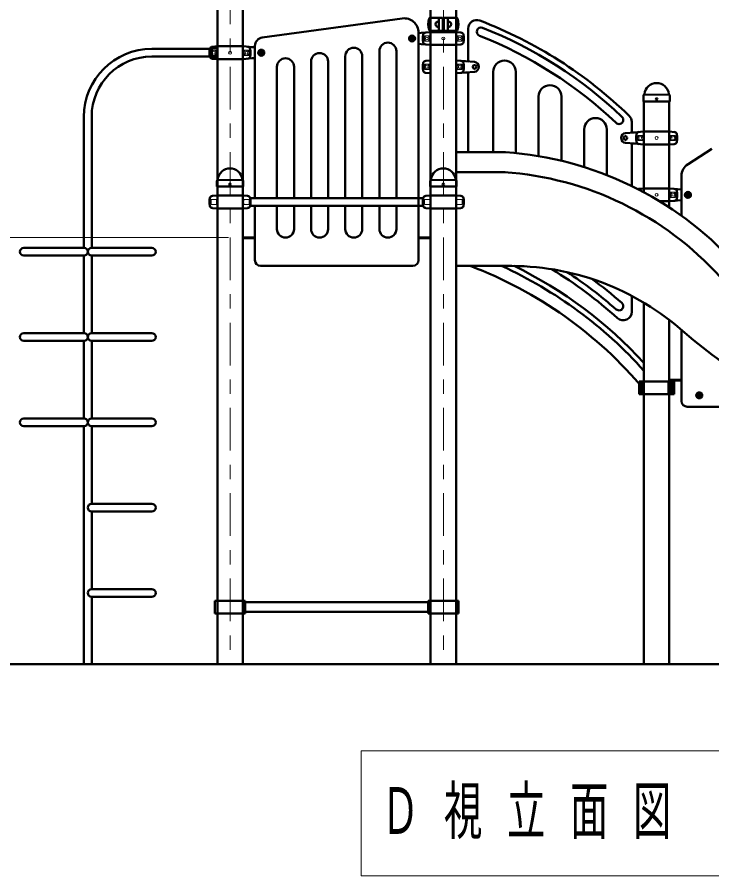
# Model space of a CAD drawing. Units: millimetres on the paper. Extents: x -385 to 0, y -594 to 267.
# Drawn here: x -146.4 to -97.6, y -143.9 to -83.5 of the extents above; entities that cross this region are included whole.
import ezdxf

# ---------------------------------------------------------------- set-up
doc = ezdxf.new("R2010")
doc.units = ezdxf.units.MM
doc.linetypes.add('USER1', pattern=[4.5, 2.5, -2])
doc.linetypes.add('USER2', pattern=[6, 3, -1, 1, -1])
doc.layers.add('LY_1', color=140, linetype='Continuous', lineweight=50)
doc.styles.add('ＭＳ ゴシック', font='')
doc.styles.get('ＭＳ ゴシック').set_extended_font_data('MS Gothic')

msp = doc.modelspace()

# ---------------------------------------------------------------- linework, layer by layer
at = {"layer": 'LY_1', "color": 7, "linetype": 'USER2', "lineweight": 13}
for p, q in [((-131.465, -69.011), (-131.465, -129.021)), ((-116.465, -69.011), (-116.465, -129.021))]:
    msp.add_line(p, q, dxfattribs=at)
at = {"layer": 'LY_1'}
for p, q in [((-132.356, -70.721), (-132.356, -99.034)), ((-130.574, -70.721), (-130.574, -99.034)), ((-117.356, -70.721), (-117.356, -99.021)), ((-115.574, -70.721), (-115.574, -99.085)), ((-129.196, -84.953), (-119.35, -83.61)), ((-117.387, -83.571), (-116.535, -83.571)), ((-116.79, -83.836), (-116.83, -83.834)), ((-116.79, -84.021), (-116.79, -83.591)), ((-116.495, -83.611), (-116.495, -84.431)), ((-116.435, -83.611), (-116.435, -84.431)), ((-115.543, -83.571), (-116.395, -83.571)), ((-116.14, -84.021), (-116.14, -83.591)), ((-116.14, -83.836), (-116.1, -83.834)), ((-117.385, -84.471), (-116.535, -84.471)), ((-116.79, -84.207), (-116.83, -84.208)), ((-116.79, -84.021), (-116.79, -84.451)), ((-115.543, -84.471), (-116.395, -84.471)), ((-116.14, -84.021), (-116.14, -84.451)), ((-116.14, -84.207), (-116.1, -84.208)), ((-114.715, -86.64), (-114.715, -84.319)), ((-118.745, -84.975), (-118.665, -84.929)), ((-118.745, -84.975), (-118.745, -85.067)), ((-118.745, -85.067), (-118.665, -85.114)), ((-118.665, -84.929), (-118.585, -84.975)), ((-118.665, -85.114), (-118.585, -85.067)), ((-118.585, -84.975), (-118.585, -85.067)), ((-118.215, -100.621), (-118.215, -84.601)), ((-118.015, -84.626), (-118.215, -84.641)), ((-117.385, -84.571), (-118.015, -84.626)), ((-115.545, -84.571), (-117.385, -84.571)), ((-115.545, -84.571), (-115.229, -84.599)), ((-136.965, -85.749), (-132.737, -85.749)), ((-132.737, -85.701), (-132.737, -86.341)), ((-132.737, -85.701), (-132.737, -86.341)), ((-132.737, -85.701), (-132.356, -85.701)), ((-132.737, -85.701), (-132.356, -85.701)), ((-132.385, -85.571), (-132.7, -85.599)), ((-132.385, -85.571), (-130.544, -85.571)), ((-130.545, -85.571), (-129.915, -85.626)), ((-129.915, -85.626), (-129.715, -85.641)), ((-129.715, -96.249), (-129.715, -85.548)), ((-118.015, -85.416), (-118.215, -85.401)), ((-117.385, -85.471), (-118.015, -85.416)), ((-115.545, -85.471), (-117.385, -85.471)), ((-115.545, -85.471), (-115.229, -85.444)), ((-136.965, -86.293), (-132.737, -86.293)), ((-132.737, -86.341), (-132.356, -86.341)), ((-132.737, -86.341), (-132.356, -86.341)), ((-129.345, -85.975), (-129.265, -85.929)), ((-129.345, -85.975), (-129.345, -86.067)), ((-129.345, -86.067), (-129.265, -86.114)), ((-129.265, -85.929), (-129.185, -85.975)), ((-129.265, -86.114), (-129.185, -86.067)), ((-129.185, -85.975), (-129.185, -86.067)), ((-123.365, -86.276), (-123.365, -96.249)), ((-122.165, -96.249), (-122.165, -86.276)), ((-120.965, -85.909), (-120.965, -96.249)), ((-119.765, -96.249), (-119.765, -85.909)), ((-132.385, -86.471), (-132.7, -86.444)), ((-132.385, -86.471), (-130.544, -86.471)), ((-130.545, -86.471), (-129.915, -86.416)), ((-129.915, -86.416), (-129.715, -86.401)), ((-125.765, -86.644), (-125.765, -96.249)), ((-124.565, -96.249), (-124.565, -86.644)), ((-117.385, -86.57), (-117.7, -86.598)), ((-117.385, -86.57), (-117.356, -86.57)), ((-115.574, -86.57), (-115.544, -86.57)), ((-115.545, -86.57), (-114.915, -86.625)), ((-114.915, -86.625), (-114.284, -86.672)), ((-114.915, -86.625), (-114.715, -86.64)), ((-128.165, -87.011), (-128.165, -96.249)), ((-126.965, -96.249), (-126.965, -87.011)), ((-117.385, -87.47), (-117.7, -87.443)), ((-117.385, -87.47), (-117.356, -87.47)), ((-115.574, -87.47), (-115.544, -87.47)), ((-115.545, -87.47), (-114.915, -87.415)), ((-114.915, -87.415), (-114.284, -87.369)), ((-114.915, -87.415), (-114.715, -87.401)), ((-114.715, -93.021), (-114.715, -87.401)), ((-112.965, -93.021), (-112.965, -87.365)), ((-111.365, -93.082), (-111.365, -87.365)), ((-109.765, -93.296), (-109.765, -89.108)), ((-108.165, -93.622), (-108.165, -89.108)), ((-102.394, -89.431), (-102.385, -89.034)), ((-102.361, -88.977), (-102.339, -88.955)), ((-100.568, -88.977), (-100.59, -88.955)), ((-100.536, -89.431), (-100.544, -89.034)), ((-102.394, -89.431), (-102.384, -89.441)), ((-100.545, -89.441), (-102.384, -89.441)), ((-102.356, -89.441), (-102.356, -95.84)), ((-100.574, -89.441), (-100.574, -96.903)), ((-100.545, -89.441), (-100.536, -89.431)), ((-141.737, -99.749), (-141.737, -90.521)), ((-141.193, -99.749), (-141.193, -90.521)), ((-103.215, -91.64), (-103.215, -90.89)), ((-106.565, -94.064), (-106.565, -91.414)), ((-104.965, -94.629), (-104.965, -91.414)), ((-103.015, -91.625), (-103.645, -91.672)), ((-103.015, -91.625), (-103.215, -91.64)), ((-102.385, -91.57), (-103.015, -91.625)), ((-100.545, -91.57), (-102.385, -91.57)), ((-100.545, -91.57), (-100.229, -91.598)), ((-103.015, -92.415), (-103.645, -92.369)), ((-103.215, -95.399), (-103.215, -92.401)), ((-103.015, -92.415), (-103.215, -92.401)), ((-102.385, -92.47), (-103.015, -92.415)), ((-100.545, -92.47), (-102.385, -92.47)), ((-100.545, -92.47), (-100.229, -92.443)), ((-99.259, -93.86), (-97.586, -92.773)), ((-115.574, -93.021), (-112.085, -93.021)), ((-115.574, -94.421), (-112.163, -94.421)), ((-99.715, -97.495), (-99.715, -94.69)), ((-132.394, -95.431), (-132.385, -95.034)), ((-132.361, -94.977), (-132.339, -94.955)), ((-130.568, -94.977), (-130.59, -94.955)), ((-130.536, -95.431), (-130.544, -95.034)), ((-117.394, -95.431), (-117.385, -95.034)), ((-117.361, -94.977), (-117.339, -94.955)), ((-115.568, -94.977), (-115.59, -94.955)), ((-115.536, -95.431), (-115.544, -95.034)), ((-132.384, -95.441), (-132.394, -95.431)), ((-132.384, -95.441), (-130.545, -95.441)), ((-132.356, -129.021), (-132.356, -95.431)), ((-130.574, -129.021), (-130.574, -95.441)), ((-130.536, -95.431), (-130.545, -95.441)), ((-117.384, -95.441), (-117.394, -95.431)), ((-117.384, -95.441), (-115.545, -95.441)), ((-117.356, -129.021), (-117.356, -95.441)), ((-115.574, -129.021), (-115.574, -95.441)), ((-115.536, -95.431), (-115.545, -95.441)), ((-102.385, -95.571), (-102.7, -95.599)), ((-102.385, -95.571), (-100.544, -95.571)), ((-100.545, -95.571), (-99.715, -95.644)), ((-99.345, -95.975), (-99.265, -95.929)), ((-99.345, -95.975), (-99.345, -96.067)), ((-99.265, -95.929), (-99.185, -95.975)), ((-99.185, -95.975), (-99.185, -96.067)), ((-132.385, -96.071), (-132.7, -96.099)), ((-132.385, -96.071), (-130.544, -96.071)), ((-130.545, -96.071), (-130.229, -96.099)), ((-130.052, -96.249), (-117.877, -96.249)), ((-117.385, -96.071), (-117.7, -96.099)), ((-117.385, -96.071), (-115.544, -96.071)), ((-115.545, -96.071), (-115.229, -96.099)), ((-101.257, -96.471), (-100.544, -96.471)), ((-100.545, -96.471), (-99.715, -96.399)), ((-99.345, -96.067), (-99.265, -96.114)), ((-99.265, -96.114), (-99.185, -96.067)), ((-132.385, -96.971), (-132.7, -96.944)), ((-132.385, -96.971), (-130.544, -96.971)), ((-130.545, -96.971), (-130.229, -96.944)), ((-130.052, -96.793), (-117.877, -96.793)), ((-129.715, -100.621), (-129.715, -96.793)), ((-128.165, -96.793), (-128.165, -98.421)), ((-126.965, -98.421), (-126.965, -96.793)), ((-125.765, -96.793), (-125.765, -98.421)), ((-124.565, -98.421), (-124.565, -96.793)), ((-123.365, -96.793), (-123.365, -98.421)), ((-122.165, -98.421), (-122.165, -96.793)), ((-120.965, -96.793), (-120.965, -98.421)), ((-119.765, -98.421), (-119.765, -96.793)), ((-117.385, -96.971), (-117.7, -96.944)), ((-117.385, -96.971), (-115.544, -96.971)), ((-115.545, -96.971), (-115.229, -96.944)), ((-130.574, -99.021), (-129.715, -99.021)), ((-118.215, -99.021), (-117.356, -99.021)), ((-130.574, -99.067), (-129.715, -99.067)), ((-117.356, -99.067), (-118.215, -99.067)), ((-145.965, -99.749), (-141.737, -99.749)), ((-141.193, -99.749), (-136.965, -99.749)), ((-145.965, -100.293), (-141.737, -100.293)), ((-141.737, -105.749), (-141.737, -100.293)), ((-141.193, -100.293), (-136.965, -100.293)), ((-141.193, -105.749), (-141.193, -100.293)), ((-132.356, -129.021), (-132.356, -100.971)), ((-130.574, -129.021), (-130.574, -100.971)), ((-129.315, -101.021), (-118.615, -101.021)), ((-117.356, -129.021), (-117.356, -100.971)), ((-115.574, -129.021), (-115.574, -100.971)), ((-115.574, -101.021), (-112.085, -101.021)), ((-103.215, -104.247), (-103.215, -103.125)), ((-102.356, -103.607), (-102.356, -129.021)), ((-100.574, -104.819), (-100.574, -129.021)), ((-99.715, -110.521), (-99.715, -105.523)), ((-141.737, -105.749), (-145.965, -105.749)), ((-141.737, -106.293), (-145.965, -106.293)), ((-141.737, -111.749), (-141.737, -106.293)), ((-141.193, -105.749), (-136.965, -105.749)), ((-141.193, -106.293), (-136.965, -106.293)), ((-141.193, -111.749), (-141.193, -106.293)), ((-102.701, -109.141), (-102.701, -110.041)), ((-100.228, -109.141), (-102.701, -109.141)), ((-102.701, -109.141), (-102.701, -110.041)), ((-100.228, -109.141), (-102.701, -109.141)), ((-102.535, -109.141), (-102.535, -110.041)), ((-102.535, -109.141), (-102.535, -110.041)), ((-100.63, -109.141), (-100.63, -110.041)), ((-100.63, -109.141), (-100.63, -110.041)), ((-100.574, -109.021), (-99.715, -109.021)), ((-100.574, -109.067), (-99.715, -109.067)), ((-100.443, -109.141), (-100.443, -110.041)), ((-100.443, -109.141), (-100.443, -110.041)), ((-100.384, -109.141), (-100.384, -110.041)), ((-100.384, -109.141), (-100.384, -110.041)), ((-100.228, -109.141), (-100.228, -110.041)), ((-100.228, -109.141), (-100.228, -110.041)), ((-100.228, -110.041), (-102.701, -110.041)), ((-100.228, -110.041), (-102.701, -110.041)), ((-98.545, -110.075), (-98.465, -110.029)), ((-98.545, -110.075), (-98.545, -110.167)), ((-98.545, -110.167), (-98.465, -110.214)), ((-98.465, -110.029), (-98.385, -110.075)), ((-98.465, -110.214), (-98.385, -110.167)), ((-98.385, -110.075), (-98.385, -110.167)), ((-99.315, -110.921), (-91.822, -110.921)), ((-145.965, -111.749), (-141.737, -111.749)), ((-145.965, -112.293), (-141.737, -112.293)), ((-141.737, -129.021), (-141.737, -112.293)), ((-141.193, -111.749), (-136.965, -111.749)), ((-141.193, -117.749), (-141.193, -112.293)), ((-141.193, -112.293), (-136.965, -112.293)), ((-141.193, -117.749), (-136.965, -117.749)), ((-141.193, -123.749), (-141.193, -118.293)), ((-141.193, -118.293), (-136.965, -118.293)), ((-141.193, -123.749), (-136.965, -123.749)), ((-141.193, -129.021), (-141.193, -124.293)), ((-141.193, -124.293), (-136.965, -124.293)), ((-132.535, -124.571), (-132.535, -125.471)), ((-132.535, -124.571), (-130.395, -124.571)), ((-130.395, -124.571), (-130.395, -125.471)), ((-130.395, -124.681), (-117.535, -124.681)), ((-117.535, -124.571), (-117.535, -125.471)), ((-115.395, -124.571), (-117.535, -124.571)), ((-115.395, -124.571), (-115.395, -125.471)), ((-132.535, -125.471), (-130.395, -125.471)), ((-130.395, -125.361), (-117.535, -125.361)), ((-115.395, -125.471), (-117.535, -125.471))]:
    msp.add_line(p, q, dxfattribs=at)
at = {"layer": 'LY_1', "color": 7, "lineweight": 13}
for p, q in [((-117.8, -85.206), (-117.8, -84.836)), ((-117.43, -84.836), (-117.8, -84.836)), ((-115.5, -84.836), (-115.13, -84.836)), ((-115.13, -85.206), (-115.13, -84.836)), ((-117.43, -85.206), (-117.8, -85.206)), ((-115.5, -85.206), (-115.13, -85.206)), ((-132.8, -86.206), (-132.8, -85.836)), ((-132.43, -85.836), (-132.8, -85.836)), ((-132.43, -86.206), (-132.8, -86.206)), ((-130.5, -85.836), (-130.13, -85.836)), ((-130.5, -86.206), (-130.13, -86.206)), ((-130.13, -86.206), (-130.13, -85.836)), ((-117.43, -86.836), (-117.8, -86.836)), ((-117.8, -87.205), (-117.8, -86.836)), ((-115.5, -86.836), (-115.13, -86.836)), ((-115.13, -87.205), (-115.13, -86.836)), ((-117.43, -87.205), (-117.8, -87.205)), ((-115.5, -87.205), (-115.13, -87.205)), ((-100.571, -89.011), (-102.358, -89.011)), ((-100.608, -88.941), (-102.319, -88.941)), ((-102.8, -92.205), (-102.8, -91.836)), ((-102.43, -91.836), (-102.8, -91.836)), ((-102.43, -92.205), (-102.8, -92.205)), ((-100.5, -91.836), (-100.13, -91.836)), ((-100.5, -92.205), (-100.13, -92.205)), ((-100.13, -92.205), (-100.13, -91.836)), ((-132.358, -95.011), (-130.571, -95.011)), ((-132.322, -94.941), (-130.61, -94.941)), ((-117.358, -95.011), (-115.571, -95.011)), ((-117.322, -94.941), (-115.61, -94.941)), ((-100.5, -95.836), (-100.13, -95.836)), ((-100.13, -96.206), (-100.13, -95.836)), ((-132.43, -96.336), (-132.8, -96.336)), ((-132.8, -96.706), (-132.8, -96.336)), ((-130.5, -96.336), (-130.13, -96.336)), ((-130.13, -96.706), (-130.13, -96.336)), ((-117.8, -96.706), (-117.8, -96.336)), ((-117.43, -96.336), (-117.8, -96.336)), ((-115.5, -96.336), (-115.13, -96.336)), ((-115.13, -96.706), (-115.13, -96.336)), ((-100.5, -96.206), (-100.13, -96.206)), ((-132.43, -96.706), (-132.8, -96.706)), ((-130.5, -96.706), (-130.13, -96.706)), ((-117.43, -96.706), (-117.8, -96.706)), ((-115.5, -96.706), (-115.13, -96.706)), ((-131.574, -99.021), (-158.965, -99.021)), ((-122.246, -135.119), (-122.246, -143.919)), ((-65.446, -135.119), (-122.246, -135.119)), ((-122.246, -143.919), (-65.446, -143.919))]:
    msp.add_line(p, q, dxfattribs=at)
at = {"layer": 'LY_1', "color": 7}
msp.add_line((-148.907, -129.021), (-46.336, -129.021), dxfattribs=at)
at = {"layer": 'LY_1', "color": 7, "lineweight": 13}
for centre, radius in [((-118.665, -85.021), 0.24), ((-118.665, -85.021), 0.11), ((-117.615, -85.021), 0.185), ((-117.615, -85.021), 0.1), ((-116.465, -85.021), 0.1), ((-115.315, -85.021), 0.185), ((-115.315, -85.021), 0.1), ((-132.615, -86.021), 0.185), ((-132.615, -86.021), 0.1), ((-131.465, -86.021), 0.1), ((-130.315, -86.021), 0.185), ((-130.315, -86.021), 0.1), ((-129.265, -86.021), 0.24), ((-129.265, -86.021), 0.11), ((-117.615, -87.02), 0.185), ((-117.615, -87.02), 0.1), ((-115.315, -87.02), 0.185), ((-115.315, -87.02), 0.1), ((-102.615, -92.02), 0.185), ((-102.615, -92.02), 0.1), ((-101.465, -92.02), 0.1), ((-100.315, -92.02), 0.185), ((-100.315, -92.02), 0.1), ((-101.465, -96.021), 0.1), ((-100.315, -96.021), 0.185), ((-100.315, -96.021), 0.1), ((-99.265, -96.021), 0.24), ((-99.265, -96.021), 0.11), ((-98.465, -110.121), 0.24), ((-98.465, -110.121), 0.11)]:
    msp.add_circle(centre, radius, dxfattribs=at)
at = {"layer": 'LY_1'}
for centre, radius in [((-118.665, -85.021), 0.21), ((-129.265, -86.021), 0.21), ((-114.265, -87.02), 0.13), ((-101.465, -89.281), 0.06), ((-103.665, -92.02), 0.13), ((-131.465, -95.281), 0.06), ((-116.465, -95.281), 0.06), ((-99.265, -96.021), 0.21), ((-98.465, -110.121), 0.21)]:
    msp.add_circle(centre, radius, dxfattribs=at)
at = {"layer": 'LY_1', "color": 7, "linetype": 'USER1', "lineweight": 13}
for centre in [(-118.665, -85.021), (-129.265, -86.021), (-99.265, -96.021), (-98.465, -110.121)]:
    msp.add_circle(centre, 0.125, dxfattribs=at)
at = {"layer": 'LY_1'}
for centre, radius, start, end in [((-119.215, -84.601), 1, 0, 97.46846), ((-116.413, -84.021), 1.122, 159.19706, 200.80294), ((-117.387, -83.651), 0.08, 90, 159.19706), ((-116.836, -84.021), 0.187, 88, 272), ((-116.77, -83.591), 0.02, 90, 180), ((-116.535, -83.611), 0.04, 0, 90), ((-116.395, -83.611), 0.04, 90, 180), ((-116.16, -83.591), 0.02, 0, 90), ((-116.093, -84.021), 0.187, 268, 92), ((-115.543, -83.651), 0.08, 20.80294, 90), ((-116.516, -84.021), 1.122, 339.19706, 20.80294), ((-114.115, -84.319), 0.6, 69.05344, 180), ((-124.983, -112.71), 31, 45.86807, 69.05344), ((-117.387, -84.391), 0.08, 200.80294, 270), ((-116.77, -84.451), 0.02, 180, 270), ((-116.535, -84.431), 0.04, 270, 0), ((-116.395, -84.431), 0.04, 180, 270), ((-116.16, -84.451), 0.02, 270, 0), ((-115.543, -84.391), 0.08, 270, 339.19706), ((-113.815, -84.543), 0.3, 68.37206, 248.37206), ((-124.983, -112.71), 30.6, 46.47193, 68.37206), ((-129.115, -85.548), 0.6, 97.46846, 180), ((-116.915, -85.021), 1, 163.80375, 196.19625), ((-117.683, -84.798), 0.2, 95, 163.80375), ((-115.246, -84.798), 0.2, 16.19625, 85), ((-116.015, -85.021), 1, 343.80375, 16.19625), ((-124.983, -112.71), 30, 46.47193, 68.37206), ((-136.965, -90.521), 4.772, 90, 180), ((-131.915, -86.021), 1, 163.80375, 196.19625), ((-132.683, -85.798), 0.2, 95, 163.80375), ((-130.246, -85.798), 0.2, 16.19625, 85), ((-131.015, -86.021), 1, 343.80375, 16.19625), ((-122.765, -86.276), 0.6, 0, 180), ((-120.365, -85.909), 0.6, 0, 180), ((-117.683, -85.244), 0.2, 196.19625, 265), ((-115.246, -85.244), 0.2, 275, 343.80375), ((-136.965, -90.521), 4.228, 90, 180), ((-132.683, -86.244), 0.2, 196.19625, 265), ((-130.246, -86.244), 0.2, 275, 343.80375), ((-125.165, -86.644), 0.6, 0, 180), ((-127.565, -87.011), 0.6, 0, 180), ((-116.915, -87.02), 1, 163.80375, 196.19625), ((-117.683, -86.797), 0.2, 95, 163.80375), ((-115.246, -86.797), 0.2, 16.19625, 85), ((-116.015, -87.02), 1, 343.80375, 16.19625), ((-114.314, -87.02), 0.35, 275, 85), ((-112.165, -87.365), 0.8, 0, 180), ((-117.683, -87.243), 0.2, 196.19625, 265), ((-115.246, -87.243), 0.2, 275, 343.80375), ((-101.465, -89.021), 0.864, 90, 173.3676), ((-101.465, -89.021), 0.864, 6.6324, 90), ((-108.965, -89.108), 0.8, 0, 180), ((-102.302, -89.036), 0.084, 135, 178.99605), ((-102.379, -88.915), 0.056, 315, 353.3676), ((-100.551, -88.915), 0.056, 186.6324, 225), ((-100.628, -89.036), 0.084, 1.00395, 45), ((-104.115, -90.741), 0.3, 226.47193, 46.47193), ((-103.815, -90.89), 0.6, 0, 45.86807), ((-105.765, -91.414), 0.8, 0, 180), ((-103.615, -92.02), 0.35, 95, 265), ((-101.915, -92.02), 1, 163.80375, 196.19625), ((-102.683, -91.797), 0.2, 95, 163.80375), ((-100.246, -91.797), 0.2, 16.19625, 85), ((-101.015, -92.02), 1, 343.80375, 16.19625), ((-102.683, -92.243), 0.2, 196.19625, 265), ((-100.246, -92.243), 0.2, 275, 343.80375), ((-113.749, -116.963), 24, 42.34811, 86.02278), ((-131.465, -95.021), 0.864, 90, 173.3676), ((-131.465, -95.021), 0.864, 6.6324, 90), ((-116.465, -95.021), 0.864, 90, 173.3676), ((-116.465, -95.021), 0.864, 6.6324, 90), ((-98.715, -94.699), 1, 123, 180), ((-112.197, -95.021), 0.6, 83.42334, 90), ((-113.749, -116.963), 22.6, 42.15934, 86.02278), ((-132.302, -95.036), 0.084, 135, 178.99605), ((-132.379, -94.915), 0.056, 315, 353.3676), ((-130.551, -94.915), 0.056, 186.6324, 225), ((-130.628, -95.036), 0.084, 1.00395, 45), ((-117.302, -95.036), 0.084, 135, 178.99605), ((-117.379, -94.915), 0.056, 315, 353.3676), ((-115.551, -94.915), 0.056, 186.6324, 225), ((-115.628, -95.036), 0.084, 1.00395, 45), ((-102.683, -95.798), 0.2, 95, 117.07698), ((-100.246, -95.798), 0.2, 16.19625, 85), ((-101.015, -96.021), 1, 343.80375, 16.19625), ((-131.915, -96.521), 1, 163.80375, 196.19625), ((-132.683, -96.298), 0.2, 95, 163.80375), ((-130.246, -96.298), 0.2, 16.19625, 85), ((-131.015, -96.521), 1, 343.80375, 16.19625), ((-116.915, -96.521), 1, 163.80375, 196.19625), ((-117.683, -96.298), 0.2, 95, 163.80375), ((-115.246, -96.298), 0.2, 16.19625, 85), ((-116.015, -96.521), 1, 343.80375, 16.19625), ((-100.246, -96.244), 0.2, 275, 343.80375), ((-132.683, -96.744), 0.2, 196.19625, 265), ((-130.246, -96.744), 0.2, 275, 343.80375), ((-117.683, -96.744), 0.2, 196.19625, 265), ((-115.246, -96.744), 0.2, 275, 343.80375), ((-127.565, -98.421), 0.6, 180, 0), ((-125.165, -98.421), 0.6, 180, 0), ((-122.765, -98.421), 0.6, 180, 0), ((-120.365, -98.421), 0.6, 180, 0), ((-145.965, -100.021), 0.272, 90, 270), ((-141.737, -100.021), 0.272, 270, 90), ((-141.193, -100.021), 0.272, 90, 270), ((-136.965, -100.021), 0.272, 270, 90), ((-129.315, -100.621), 0.4, 180, 270), ((-118.615, -100.621), 0.4, 270, 0), ((-125.032, -128.686), 29.573, 39.93461, 69.3048), ((-125.032, -128.686), 30.427, 41.81889, 65.39744), ((-111.74, -119.318), 18.3, 48.03465, 91.08034), ((-125.032, -128.686), 30.807, 42.60283, 63.90268), ((-124.983, -127.71), 31, 47.94292, 58.59584), ((-124.983, -127.71), 31.4, 48.83013, 56.72897), ((-124.983, -127.71), 32, 48.83013, 53.65223), ((-104.115, -103.847), 0.3, 228.83013, 48.83013), ((-103.815, -104.247), 0.6, 227.94292, 0), ((-145.965, -106.021), 0.272, 90, 270), ((-141.737, -106.021), 0.272, 270, 90), ((-141.193, -106.021), 0.272, 90, 270), ((-136.965, -106.021), 0.272, 270, 90), ((-72.398, -74.021), 41.7, 229.45953, 247.62885), ((-99.315, -110.521), 0.4, 180, 270), ((-145.965, -112.021), 0.272, 90, 270), ((-141.737, -112.021), 0.272, 270, 90), ((-141.193, -112.021), 0.272, 90, 270), ((-136.965, -112.021), 0.272, 270, 90), ((-141.193, -118.021), 0.272, 90, 270), ((-136.965, -118.021), 0.272, 270, 90), ((-141.193, -124.021), 0.272, 90, 270), ((-136.965, -124.021), 0.272, 270, 90)]:
    msp.add_arc(centre, radius, start, end, dxfattribs=at)
at = {"layer": 'LY_1', "color": 7, "lineweight": 13}
for centre, start, end in [((-119.99, -85.021), 355.87048, 4.12952), ((-112.939, -85.021), 175.87048, 184.12952), ((-134.99, -86.021), 355.87048, 4.12952), ((-127.939, -86.021), 175.87048, 184.12952), ((-119.99, -87.02), 355.87048, 4.12952), ((-112.939, -87.02), 175.87048, 184.12952), ((-104.99, -92.02), 355.87048, 4.12952), ((-97.939, -92.02), 175.87048, 184.12952), ((-97.939, -96.021), 175.87048, 184.12952), ((-134.99, -96.521), 355.87048, 4.12952), ((-127.939, -96.521), 175.87048, 184.12952), ((-119.99, -96.521), 355.87048, 4.12952), ((-112.939, -96.521), 175.87048, 184.12952)]:
    msp.add_arc(centre, 2.567, start, end, dxfattribs=at)

# ---------------------------------------------------------------- texts
at = {"layer": 'LY_1', "color": 7, "insert": (-120.846, -139.519), "char_height": 3.299, "attachment_point": 4, "style": 'ＭＳ ゴシック'}
msp.add_mtext('\\T1.64;\\W0.6;Ｄ視立面図\u3000Ｓ＝１／５０', dxfattribs=at)

doc.saveas('drawing.dxf')
